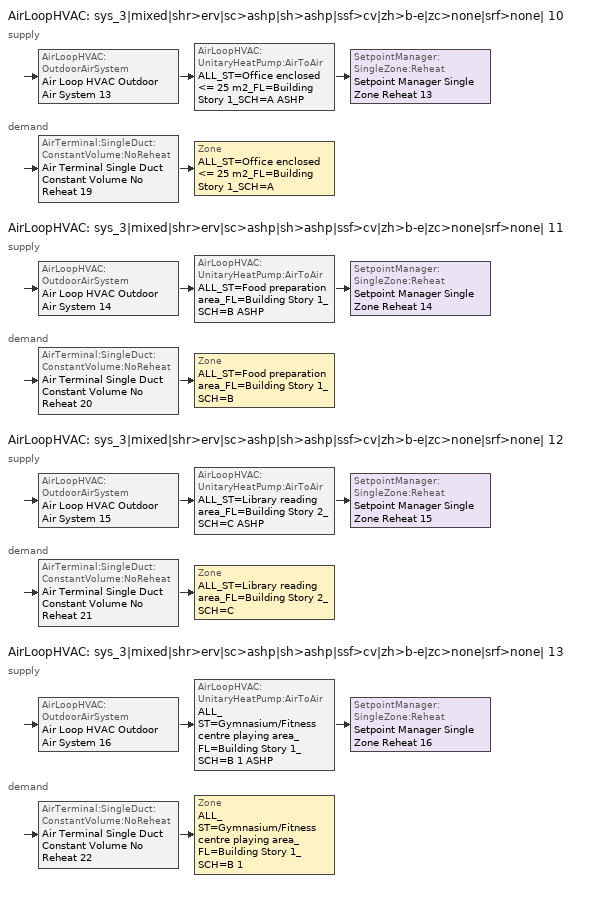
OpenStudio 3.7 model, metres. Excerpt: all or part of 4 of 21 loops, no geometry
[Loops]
AirLoopHVAC 'sys_3|mixed|shr>erv|sc>ashp|sh>ashp|ssf>cv|zh>b-e|zc>none|srf>none| 10'
 supply: AirLoopHVAC:OutdoorAirSystem 'Air Loop HVAC Outdoor Air System 13' > AirLoopHVAC:UnitaryHeatPump:AirToAir 'ALL_ST=Office enclosed <= 25 m2_FL=Building Story 1_SCH=A ASHP' > SetpointManager:SingleZone:Reheat 'Setpoint Manager Single Zone Reheat 13'
 demand: AirTerminal:SingleDuct:ConstantVolume:NoReheat 'Air Terminal Single Duct Constant Volume No Reheat 19' > Zone 'ALL_ST=Office enclosed <= 25 m2_FL=Building Story 1_SCH=A'
AirLoopHVAC 'sys_3|mixed|shr>erv|sc>ashp|sh>ashp|ssf>cv|zh>b-e|zc>none|srf>none| 11'
 supply: AirLoopHVAC:OutdoorAirSystem 'Air Loop HVAC Outdoor Air System 14' > AirLoopHVAC:UnitaryHeatPump:AirToAir 'ALL_ST=Food preparation area_FL=Building Story 1_SCH=B ASHP' > SetpointManager:SingleZone:Reheat 'Setpoint Manager Single Zone Reheat 14'
 demand: AirTerminal:SingleDuct:ConstantVolume:NoReheat 'Air Terminal Single Duct Constant Volume No Reheat 20' > Zone 'ALL_ST=Food preparation area_FL=Building Story 1_SCH=B'
AirLoopHVAC 'sys_3|mixed|shr>erv|sc>ashp|sh>ashp|ssf>cv|zh>b-e|zc>none|srf>none| 12'
 supply: AirLoopHVAC:OutdoorAirSystem 'Air Loop HVAC Outdoor Air System 15' > AirLoopHVAC:UnitaryHeatPump:AirToAir 'ALL_ST=Library reading area_FL=Building Story 2_SCH=C ASHP' > SetpointManager:SingleZone:Reheat 'Setpoint Manager Single Zone Reheat 15'
 demand: AirTerminal:SingleDuct:ConstantVolume:NoReheat 'Air Terminal Single Duct Constant Volume No Reheat 21' > Zone 'ALL_ST=Library reading area_FL=Building Story 2_SCH=C'
AirLoopHVAC 'sys_3|mixed|shr>erv|sc>ashp|sh>ashp|ssf>cv|zh>b-e|zc>none|srf>none| 13'
 supply: AirLoopHVAC:OutdoorAirSystem 'Air Loop HVAC Outdoor Air System 16' > AirLoopHVAC:UnitaryHeatPump:AirToAir 'ALL_ST=Gymnasium/Fitness centre playing area_FL=Building Story 1_SCH=B 1 ASHP' > SetpointManager:SingleZone:Reheat 'Setpoint Manager Single Zone Reheat 16'
 demand: AirTerminal:SingleDuct:ConstantVolume:NoReheat 'Air Terminal Single Duct Constant Volume No Reheat 22' > Zone 'ALL_ST=Gymnasium/Fitness centre playing area_FL=Building Story 1_SCH=B 1'
[Sizing:Zone] Zone Cooling Design Supply Air Temperature Input Method=TemperatureDifference; Zone Cooling Design Supply Air Temperature {C}=14; Zone Cooling Design Supply Air Temperature Difference {deltaC}=11; Zone Heating Design Supply Air Temperature Input Method=TemperatureDifference; Zone Heating Design Supply Air Temperature {C}=40; Zone Heating Design Supply Air Temperature Difference {deltaC}=21; Zone Cooling Design Supply Air Humidity Ratio {kg-H2O/kg-air}=0.0085; Zone Heating Design Supply Air Humidity Ratio {kg-H2O/kg-air}=0.008; Zone Heating Sizing Factor=1.3; Zone Cooling Sizing Factor=1; Cooling Design Air Flow Method=DesignDay; Heating Design Air Flow Method=DesignDay; Account for Dedicated Outdoor Air System=No; Dedicated Outdoor Air System Control Strategy=NeutralSupplyAir; Dedicated Outdoor Air Low Setpoint Temperature for Design {C}=autosize; Dedicated Outdoor Air High Setpoint Temperature for Design {C}=autosize; Zone Load Sizing Method=Sensible Load Only No Latent Load; Zone Latent Cooling Design Supply Air Humidity Ratio Input Method=HumidityRatioDifference; Zone Cooling Design Supply Air Humidity Ratio Difference {kgWater/kgDryAir}=0.005; Zone Latent Heating Design Supply Air Humidity Ratio Input Method=HumidityRatioDifference; Zone Humidification Design Supply Air Humidity Ratio Difference {kgWater/kgDryAir}=0.005
ALL_ST=Office enclosed <= 25 m2_FL=Building Story 1_SCH=A; ALL_ST=Food preparation area_FL=Building Story 1_SCH=B; ALL_ST=Library reading area_FL=Building Story 2_SCH=C; ALL_ST=Gymnasium/Fitness centre playing area_FL=Building Story 1_SCH=B 1
[Zone equipment]
ALL_ST=Office enclosed <= 25 m2_FL=Building Story 1_SCH=A: Zone HVAC Baseboard Convective Electric 19, Air Terminal Single Duct Constant Volume No Reheat 19
ALL_ST=Food preparation area_FL=Building Story 1_SCH=B: Zone HVAC Baseboard Convective Electric 20, Air Terminal Single Duct Constant Volume No Reheat 20
ALL_ST=Library reading area_FL=Building Story 2_SCH=C: Zone HVAC Baseboard Convective Electric 21, Air Terminal Single Duct Constant Volume No Reheat 21
ALL_ST=Gymnasium/Fitness centre playing area_FL=Building Story 1_SCH=B 1: Zone HVAC Baseboard Convective Electric 22, Air Terminal Single Duct Constant Volume No Reheat 22
[AirLoopHVAC] Design Supply Air Flow Rate {m3/s}=autosize; Design Return Air Flow Fraction of Supply Air Flow=1
Name | Availability Schedule
sys_3|mixed|shr>erv|sc>ashp|sh>ashp|ssf>cv|zh>b-e|zc>none|srf>none| 10 | sys_3|mixed|shr>none|sc>ashp|sh>ashp|ssf>cv|zh>b-e|zc>none|srf>none| 10 Occ Sch
sys_3|mixed|shr>erv|sc>ashp|sh>ashp|ssf>cv|zh>b-e|zc>none|srf>none| 11 | sys_3|mixed|shr>none|sc>ashp|sh>ashp|ssf>cv|zh>b-e|zc>none|srf>none| 11 Occ Sch
sys_3|mixed|shr>erv|sc>ashp|sh>ashp|ssf>cv|zh>b-e|zc>none|srf>none| 12 | sys_3|mixed|shr>none|sc>ashp|sh>ashp|ssf>cv|zh>b-e|zc>none|srf>none| 12 Occ Sch
sys_3|mixed|shr>erv|sc>ashp|sh>ashp|ssf>cv|zh>b-e|zc>none|srf>none| 13 | sys_3|mixed|shr>none|sc>ashp|sh>ashp|ssf>cv|zh>b-e|zc>none|srf>none| 13 Occ Sch
[Sizing:System] Type of Load to Size On=Sensible; Design Outdoor Air Flow Rate {m3/s}=Autosize; Central Heating Maximum System Air Flow Ratio=1; Preheat Design Temperature {C}=7; Preheat Design Humidity Ratio {kg-H2O/kg-Air}=0.008; Precool Design Temperature {C}=13; Precool Design Humidity Ratio {kg-H2O/kg-Air}=0.008; Central Cooling Design Supply Air Temperature {C}=13; Central Heating Design Supply Air Temperature {C}=43; Sizing Option=NonCoincident; 100% Outdoor Air in Cooling=No; 100% Outdoor Air in Heating=No; Central Cooling Design Supply Air Humidity Ratio {kg-H2O/kg-Air}=0.0085; Central Heating Design Supply Air Humidity Ratio {kg-H2O/kg-Air}=0.008; Cooling Design Air Flow Method=DesignDay; Cooling Design Air Flow Rate {m3/s}=0; Heating Design Air Flow Method=DesignDay; Heating Design Air Flow Rate {m3/s}=0; System Outdoor Air Method=ZoneSum; Zone Maximum Outdoor Air Fraction=1; Cooling Supply Air Flow Rate Per Floor Area {m3/s-m2}=0.00996765; Cooling Fraction of Autosized Cooling Supply Air Flow Rate=1; Cooling Supply Air Flow Rate Per Unit Cooling Capacity {m3/s-W}=3.94755e-05; Heating Supply Air Flow Rate Per Floor Area {m3/s-m2}=0.00996765; Heating Fraction of Autosized Heating Supply Air Flow Rate=1; Heating Fraction of Autosized Cooling Supply Air Flow Rate=1; Heating Supply Air Flow Rate Per Unit Heating Capacity {m3/s-W}=3.15882e-05; Cooling Design Capacity Method=CoolingDesignCapacity; Cooling Design Capacity {W}=autosize; Cooling Design Capacity Per Floor Area {W/m2}=234.7; Fraction of Autosized Cooling Design Capacity=1; Heating Design Capacity Method=HeatingDesignCapacity; Heating Design Capacity {W}=autosize; Heating Design Capacity Per Floor Area {W/m2}=157; Fraction of Autosized Heating Design Capacity=1; Central Cooling Capacity Control Method=OnOff; Occupant Diversity=autosize
sys_3|mixed|shr>erv|sc>ashp|sh>ashp|ssf>cv|zh>b-e|zc>none|srf>none| 10; sys_3|mixed|shr>erv|sc>ashp|sh>ashp|ssf>cv|zh>b-e|zc>none|srf>none| 11; sys_3|mixed|shr>erv|sc>ashp|sh>ashp|ssf>cv|zh>b-e|zc>none|srf>none| 12; sys_3|mixed|shr>erv|sc>ashp|sh>ashp|ssf>cv|zh>b-e|zc>none|srf>none| 13
[Fan:OnOff] Availability Schedule=Always On Discrete; Fan Total Efficiency=0.39975; Maximum Flow Rate {m3/s}=autosize; Motor Efficiency=0.615; Motor In Airstream Fraction=1
Name | Pressure Rise {Pa} | Fan Power Ratio Function of Speed Ratio Curve | Fan Efficiency Ratio Function of Speed Ratio Curve
Fan On Off 13 | 622.722 | Fan On Off Power Curve 12 | Fan On Off Efficiency Curve 12
Fan On Off 14 | 622.722 | Fan On Off Power Curve 13 | Fan On Off Efficiency Curve 13
Fan On Off 15 | 622.722 | Fan On Off Power Curve 14 | Fan On Off Efficiency Curve 14
Fan On Off 16 | 1110.94 | Fan On Off Power Curve 15 | Fan On Off Efficiency Curve 15
[Coil:Cooling:DX:SingleSpeed] Availability Schedule=Always On Discrete; Rated Total Cooling Capacity {W}=autosize; Rated Sensible Heat Ratio=autosize; Rated Air Flow Rate {m3/s}=autosize; Rated Evaporator Fan Power Per Volume Flow Rate 2017 {W/(m3/s)}=773.3; Rated Evaporator Fan Power Per Volume Flow Rate 2023 {W/(m3/s)}=934.4; Total Cooling Capacity Function of Temperature Curve=DXCOOL-NECB2011-REF-CAPFT; Total Cooling Capacity Function of Flow Fraction Curve=DXCOOL-NECB2011-REF-CAPFFLOW; Energy Input Ratio Function of Temperature Curve=DXCOOL-NECB2011-REF-COOLEIRFT; Energy Input Ratio Function of Flow Fraction Curve=DXCOOL-NECB2011-REF-COOLEIRFFLOW; Part Load Fraction Correlation Curve=DXCOOL-NECB2011-REF-COOLPLFFPLR; Minimum Outdoor Dry-Bulb Temperature for Compressor Operation {C}=-25; Nominal Time for Condensate Removal to Begin {s}=0; Ratio of Initial Moisture Evaporation Rate and Steady State Latent Capacity=0; Maximum Cycling Rate {cycles/hr}=0; Latent Capacity Time Constant {s}=0; Condenser Type=AirCooled; Evaporative Condenser Effectiveness=0.9; Evaporative Condenser Air Flow Rate {m3/s}=autosize; Evaporative Condenser Pump Rated Power Consumption {W}=autosize; Crankcase Heater Capacity {W}=0; Maximum Outdoor Dry-Bulb Temperature for Crankcase Heater Operation {C}=10; Basin Heater Capacity {W/K}=0; Basin Heater Setpoint Temperature {C}=2
Name | Rated COP {W/W}
CoilCoolingDXSingleSpeed_ashp 12 70kBtu/hr 11EER; CoilCoolingDXSingleSpeed_ashp 14 114kBtu/hr 11EER | 3.79975
CoilCoolingDXSingleSpeed_ashp 13 23kBtu/hr 10.0EER | 3.46672
CoilCoolingDXSingleSpeed_ashp 15 364kBtu/hr 9.5EER | 3.3002
[Coil:Heating:DX:SingleSpeed] Availability Schedule=Always On Discrete; Rated Air Flow Rate {m3/s}=Autosize; Rated Supply Fan Power Per Volume Flow Rate 2017 {W/(m3/s)}=773.3; Rated Supply Fan Power Per Volume Flow Rate 2023 {W/(m3/s)}=934.4; Total Heating Capacity Function of Temperature Curve=DXHEAT-NECB2011-REF-CAPFT; Total Heating Capacity Function of Flow Fraction Curve=DXHEAT-NECB2011-REF-CAPFFLOW; Energy Input Ratio Function of Temperature Curve=DXHEAT-NECB2011-REF-EIRFT; Energy Input Ratio Function of Flow Fraction Curve=DXHEAT-NECB2011-REF-EIRFFLOW; Part Load Fraction Correlation Curve=DXHEAT-NECB2011-REF-PLFFPLR; Minimum Outdoor Dry-Bulb Temperature for Compressor Operation {C}=-10; Defrost Strategy=Resistive; Defrost Control=Timed; Defrost Time Period Fraction=0.166667; Resistive Defrost Heater Capacity {W}=2000
Name | Rated Total Heating Capacity {W} | Rated COP {W/W}
CoilHeatingDXSingleSpeed_ashp 12 51 Clg kBtu/hr 3.1COPH | 14804.7 | 3.31538
CoilHeatingDXSingleSpeed_ashp 13 17 Clg kBtu/hr 3.1COPH | 4963.54 | 3.29997
CoilHeatingDXSingleSpeed_ashp 14 83 Clg kBtu/hr 3.3COPH | 24266.9 | 3.54504
CoilHeatingDXSingleSpeed_ashp 15 264 Clg kBtu/hr 3.2COPH | 77287.7 | 3.5233
[Controller:OutdoorAir] Minimum Outdoor Air Flow Rate {m3/s}=autosize; Maximum Outdoor Air Flow Rate {m3/s}=Autosize; Economizer Control Action Type=ModulateFlow; Lockout Type=NoLockout; Minimum Limit Type=FixedMinimum; High Humidity Control=No; Heat Recovery Bypass Control Type=BypassWhenOAFlowGreaterThanMinimum; Economizer Operation Staging=InterlockedWithMechanicalCooling
Name | Economizer Control Type | Minimum Outdoor Air Schedule | Controller Mechanical Ventilation | Economizer Maximum Limit Dry-Bulb Temperature {C} | Economizer Maximum Limit Enthalpy {J/kg} | Economizer Minimum Limit Dry-Bulb Temperature {C}
Controller Outdoor Air 13 | DifferentialEnthalpy | sys_3|mixed|shr>none|sc>ashp|sh>ashp|ssf>cv|zh>b-e|zc>none|srf>none| 10 Occ Sch | Controller Mechanical Ventilation 13
Controller Outdoor Air 14 | NoEconomizer | sys_3|mixed|shr>none|sc>ashp|sh>ashp|ssf>cv|zh>b-e|zc>none|srf>none| 11 Occ Sch | Controller Mechanical Ventilation 14 | 28 | 64000 | -100
Controller Outdoor Air 15 | DifferentialEnthalpy | sys_3|mixed|shr>none|sc>ashp|sh>ashp|ssf>cv|zh>b-e|zc>none|srf>none| 12 Occ Sch | Controller Mechanical Ventilation 15
Controller Outdoor Air 16 | DifferentialEnthalpy | sys_3|mixed|shr>none|sc>ashp|sh>ashp|ssf>cv|zh>b-e|zc>none|srf>none| 13 Occ Sch | Controller Mechanical Ventilation 16
[Controller:MechanicalVentilation] Availability Schedule=Always On Discrete; System Outdoor Air Method=ZoneSum
Controller Mechanical Ventilation 13; Controller Mechanical Ventilation 14; Controller Mechanical Ventilation 15; Controller Mechanical Ventilation 16
[AirLoopHVAC:OutdoorAirSystem]
Name | Controller
Air Loop HVAC Outdoor Air System 13 | Controller Outdoor Air 13
Air Loop HVAC Outdoor Air System 14 | Controller Outdoor Air 14
Air Loop HVAC Outdoor Air System 15 | Controller Outdoor Air 15
Air Loop HVAC Outdoor Air System 16 | Controller Outdoor Air 16
[Coil:Heating:Electric] Availability Schedule=Always On Discrete
Coil Heating Electric 13; Coil Heating Electric 14; Coil Heating Electric 15; Coil Heating Electric 16
[AirLoopHVAC:UnitaryHeatPump:AirToAir] Availability Schedule=Always On Discrete; Supply Air Flow Rate During Cooling Operation {m3/s}=Autosize; Supply Air Flow Rate During Heating Operation {m3/s}=Autosize; Maximum Supply Air Temperature from Supplemental Heater {C}=Autosize
Name | Controlling Zone or Thermostat Location | Supply Air Fan | Heating Coil | Cooling Coil | Supplemental Heating Coil | Supply Air Fan Operating Mode Schedule
ALL_ST=Office enclosed <= 25 m2_FL=Building Story 1_SCH=A ASHP | ALL_ST=Office enclosed <= 25 m2_FL=Building Story 1_SCH=A | Fan On Off 13 | CoilHeatingDXSingleSpeed_ashp 12 51 Clg kBtu/hr 3.1COPH | CoilCoolingDXSingleSpeed_ashp 12 70kBtu/hr 11EER | Coil Heating Electric 13 | sys_3|mixed|shr>none|sc>ashp|sh>ashp|ssf>cv|zh>b-e|zc>none|srf>none| 10 Occ Sch
ALL_ST=Food preparation area_FL=Building Story 1_SCH=B ASHP | ALL_ST=Food preparation area_FL=Building Story 1_SCH=B | Fan On Off 14 | CoilHeatingDXSingleSpeed_ashp 13 17 Clg kBtu/hr 3.1COPH | CoilCoolingDXSingleSpeed_ashp 13 23kBtu/hr 10.0EER | Coil Heating Electric 14 | sys_3|mixed|shr>none|sc>ashp|sh>ashp|ssf>cv|zh>b-e|zc>none|srf>none| 11 Occ Sch
ALL_ST=Library reading area_FL=Building Story 2_SCH=C ASHP | ALL_ST=Library reading area_FL=Building Story 2_SCH=C | Fan On Off 15 | CoilHeatingDXSingleSpeed_ashp 14 83 Clg kBtu/hr 3.3COPH | CoilCoolingDXSingleSpeed_ashp 14 114kBtu/hr 11EER | Coil Heating Electric 15 | sys_3|mixed|shr>none|sc>ashp|sh>ashp|ssf>cv|zh>b-e|zc>none|srf>none| 12 Occ Sch
ALL_ST=Gymnasium/Fitness centre playing area_FL=Building Story 1_SCH=B 1 ASHP | ALL_ST=Gymnasium/Fitness centre playing area_FL=Building Story 1_SCH=B 1 | Fan On Off 16 | CoilHeatingDXSingleSpeed_ashp 15 264 Clg kBtu/hr 3.2COPH | CoilCoolingDXSingleSpeed_ashp 15 364kBtu/hr 9.5EER | Coil Heating Electric 16 | sys_3|mixed|shr>none|sc>ashp|sh>ashp|ssf>cv|zh>b-e|zc>none|srf>none| 13 Occ Sch
[SetpointManager:SingleZone:Reheat] Minimum Supply Air Temperature {C}=13; Maximum Supply Air Temperature {C}=43
Name | Control Zone | Setpoint Node or NodeList
Setpoint Manager Single Zone Reheat 13 | ALL_ST=Office enclosed <= 25 m2_FL=Building Story 1_SCH=A | sys_3|mixed|shr>erv|sc>ashp|sh>ashp|ssf>cv|zh>b-e|zc>none|srf>none| 10 Supply Outlet Node
Setpoint Manager Single Zone Reheat 14 | ALL_ST=Food preparation area_FL=Building Story 1_SCH=B | sys_3|mixed|shr>erv|sc>ashp|sh>ashp|ssf>cv|zh>b-e|zc>none|srf>none| 11 Supply Outlet Node
Setpoint Manager Single Zone Reheat 15 | ALL_ST=Library reading area_FL=Building Story 2_SCH=C | sys_3|mixed|shr>erv|sc>ashp|sh>ashp|ssf>cv|zh>b-e|zc>none|srf>none| 12 Supply Outlet Node
Setpoint Manager Single Zone Reheat 16 | ALL_ST=Gymnasium/Fitness centre playing area_FL=Building Story 1_SCH=B 1 | sys_3|mixed|shr>erv|sc>ashp|sh>ashp|ssf>cv|zh>b-e|zc>none|srf>none| 13 Supply Outlet Node
[ZoneHVAC:Baseboard:Convective:Electric] Availability Schedule=Always On Discrete; Nominal Capacity {W}=autosize; Efficiency=1
Zone HVAC Baseboard Convective Electric 19; Zone HVAC Baseboard Convective Electric 20; Zone HVAC Baseboard Convective Electric 21; Zone HVAC Baseboard Convective Electric 22
[AirTerminal:SingleDuct:ConstantVolume:NoReheat] Availability Schedule=Always On Discrete; Maximum Air Flow Rate {m3/s}=AutoSize
Air Terminal Single Duct Constant Volume No Reheat 19; Air Terminal Single Duct Constant Volume No Reheat 20; Air Terminal Single Duct Constant Volume No Reheat 21; Air Terminal Single Duct Constant Volume No Reheat 22
[Schedule:Ruleset]
Name | Default Day Schedule | Summer Design Day Schedule | Winter Design Day Schedule
sys_3|mixed|shr>none|sc>ashp|sh>ashp|ssf>cv|zh>b-e|zc>none|srf>none| 10 Occ Sch | sys_3|mixed|shr>none|sc>ashp|sh>ashp|ssf>cv|zh>b-e|zc>none|srf>none| 10 Occ Sch Default | sys_3|mixed|shr>none|sc>ashp|sh>ashp|ssf>cv|zh>b-e|zc>none|srf>none| 10 Occ Sch Summer Design Day | sys_3|mixed|shr>none|sc>ashp|sh>ashp|ssf>cv|zh>b-e|zc>none|srf>none| 10 Occ Sch Winter Design Day
sys_3|mixed|shr>none|sc>ashp|sh>ashp|ssf>cv|zh>b-e|zc>none|srf>none| 11 Occ Sch | sys_3|mixed|shr>none|sc>ashp|sh>ashp|ssf>cv|zh>b-e|zc>none|srf>none| 11 Occ Sch Default | sys_3|mixed|shr>none|sc>ashp|sh>ashp|ssf>cv|zh>b-e|zc>none|srf>none| 11 Occ Sch Summer Design Day | sys_3|mixed|shr>none|sc>ashp|sh>ashp|ssf>cv|zh>b-e|zc>none|srf>none| 11 Occ Sch Winter Design Day
sys_3|mixed|shr>none|sc>ashp|sh>ashp|ssf>cv|zh>b-e|zc>none|srf>none| 12 Occ Sch | sys_3|mixed|shr>none|sc>ashp|sh>ashp|ssf>cv|zh>b-e|zc>none|srf>none| 12 Occ Sch Default | sys_3|mixed|shr>none|sc>ashp|sh>ashp|ssf>cv|zh>b-e|zc>none|srf>none| 12 Occ Sch Summer Design Day | sys_3|mixed|shr>none|sc>ashp|sh>ashp|ssf>cv|zh>b-e|zc>none|srf>none| 12 Occ Sch Winter Design Day
sys_3|mixed|shr>none|sc>ashp|sh>ashp|ssf>cv|zh>b-e|zc>none|srf>none| 13 Occ Sch | sys_3|mixed|shr>none|sc>ashp|sh>ashp|ssf>cv|zh>b-e|zc>none|srf>none| 13 Occ Sch Default | sys_3|mixed|shr>none|sc>ashp|sh>ashp|ssf>cv|zh>b-e|zc>none|srf>none| 13 Occ Sch Summer Design Day | sys_3|mixed|shr>none|sc>ashp|sh>ashp|ssf>cv|zh>b-e|zc>none|srf>none| 13 Occ Sch Winter Design Day
[Schedule:Day]
sys_3|mixed|shr>none|sc>ashp|sh>ashp|ssf>cv|zh>b-e|zc>none|srf>none| 10 Occ Sch Default: 8, 0, 0, 19, 0, 1, 24, 0, 0
sys_3|mixed|shr>none|sc>ashp|sh>ashp|ssf>cv|zh>b-e|zc>none|srf>none| 10 Occ Sch Winter Design Day; sys_3|mixed|shr>none|sc>ashp|sh>ashp|ssf>cv|zh>b-e|zc>none|srf>none| 10 Occ Sch Summer Design Day; sys_3|mixed|shr>none|sc>ashp|sh>ashp|ssf>cv|zh>b-e|zc>none|srf>none| 11 Occ Sch Winter Design Day; sys_3|mixed|shr>none|sc>ashp|sh>ashp|ssf>cv|zh>b-e|zc>none|srf>none| 11 Occ Sch Summer Design Day; sys_3|mixed|shr>none|sc>ashp|sh>ashp|ssf>cv|zh>b-e|zc>none|srf>none| 12 Occ Sch Winter Design Day; sys_3|mixed|shr>none|sc>ashp|sh>ashp|ssf>cv|zh>b-e|zc>none|srf>none| 12 Occ Sch Summer Design Day; sys_3|mixed|shr>none|sc>ashp|sh>ashp|ssf>cv|zh>b-e|zc>none|srf>none| 13 Occ Sch Winter Design Day; sys_3|mixed|shr>none|sc>ashp|sh>ashp|ssf>cv|zh>b-e|zc>none|srf>none| 13 Occ Sch Summer Design Day: 24, 0, 1
Schedule Day 103: 24, 0, 0
sys_3|mixed|shr>none|sc>ashp|sh>ashp|ssf>cv|zh>b-e|zc>none|srf>none| 11 Occ Sch Default; sys_3|mixed|shr>none|sc>ashp|sh>ashp|ssf>cv|zh>b-e|zc>none|srf>none| 13 Occ Sch Default: 1, 0, 1, 10, 0, 0, 24, 0, 1
Schedule Day 104; Schedule Day 107: 1, 0, 0, 2, 0, 1, 11, 0, 0, 23, 0, 1, 24, 0, 0
Schedule Day 105; Schedule Day 108: 2, 0, 1, 10, 0, 0, 24, 0, 1
sys_3|mixed|shr>none|sc>ashp|sh>ashp|ssf>cv|zh>b-e|zc>none|srf>none| 12 Occ Sch Default: 9, 0, 0, 21, 0, 1, 24, 0, 0
Schedule Day 106: 9, 0, 0, 19, 0, 1, 24, 0, 0
[Schedule:Rule] Date Specification Type=DateRange; Start Month=1; End Month=12
Name | Schedule Ruleset | Rule Order | Day Schedule | Apply Sunday | Apply Saturday | Start Day | End Day
Schedule Rule 85 | sys_3|mixed|shr>none|sc>ashp|sh>ashp|ssf>cv|zh>b-e|zc>none|srf>none| 10 Occ Sch | 0 | Schedule Day 103 | Yes | Yes | 1 | 31
Schedule Rule 86 | sys_3|mixed|shr>none|sc>ashp|sh>ashp|ssf>cv|zh>b-e|zc>none|srf>none| 11 Occ Sch | 1 | Schedule Day 104 | Yes |  | 1 | 31
Schedule Rule 87 | sys_3|mixed|shr>none|sc>ashp|sh>ashp|ssf>cv|zh>b-e|zc>none|srf>none| 11 Occ Sch | 0 | Schedule Day 105 |  | Yes | 7 | 30
Schedule Rule 88 | sys_3|mixed|shr>none|sc>ashp|sh>ashp|ssf>cv|zh>b-e|zc>none|srf>none| 12 Occ Sch | 0 | Schedule Day 106 | Yes |  | 1 | 31
Schedule Rule 89 | sys_3|mixed|shr>none|sc>ashp|sh>ashp|ssf>cv|zh>b-e|zc>none|srf>none| 13 Occ Sch | 1 | Schedule Day 107 | Yes |  | 1 | 31
Schedule Rule 90 | sys_3|mixed|shr>none|sc>ashp|sh>ashp|ssf>cv|zh>b-e|zc>none|srf>none| 13 Occ Sch | 0 | Schedule Day 108 |  | Yes | 7 | 30
[Schedule:Constant]
Always On Discrete: Value=1
[Curve:Exponent] Coefficient1 Constant=1; Coefficient2 Constant=0; Coefficient3 Constant=0; Minimum Value of x=0; Maximum Value of x=1
Fan On Off Power Curve 12; Fan On Off Power Curve 13; Fan On Off Power Curve 14; Fan On Off Power Curve 15
[Curve:Cubic]
Name | Coefficient1 Constant | Coefficient2 x | Coefficient3 x**2 | Coefficient4 x**3 | Minimum Value of x | Maximum Value of x
Fan On Off Efficiency Curve 12; Fan On Off Efficiency Curve 13; Fan On Off Efficiency Curve 14; Fan On Off Efficiency Curve 15 | 1 | 0 | 0 | 0 | 0 | 1
DXHEAT-NECB2011-REF-CAPFT | 0.729009 | 0.0319275 | 0.000136404 | -8.748e-06 | -20 | 20
DXHEAT-NECB2011-REF-CAPFFLOW | 0.84 | 0.16 | 0 | 0 | 0.5 | 1.5
DXHEAT-NECB2011-REF-EIRFT | 1.2183 | -0.03612 | 0.00142 | -2.68e-05 | -20 | 20
DXHEAT-NECB2011-REF-PLFFPLR | 0.3696 | 2.3362 | -2.9577 | 1.2596 | 0.7 | 1
DXCOOL-NECB2011-REF-COOLPLFFPLR | 0.0277 | 4.9151 | -8.184 | 4.2702 | 0.7 | 1
[Curve:Biquadratic] Minimum Value of x=13; Maximum Value of x=24; Minimum Value of y=24; Maximum Value of y=46
Name | Coefficient1 Constant | Coefficient2 x | Coefficient3 x**2 | Coefficient4 y | Coefficient5 y**2 | Coefficient6 x*y
DXCOOL-NECB2011-REF-CAPFT | 0.867905 | 0.0142459 | 0.00055436 | -0.0075575 | 3.3e-05 | -0.0001918
DXCOOL-NECB2011-REF-COOLEIRFT | 0.114171 | 0.0281822 | -0.0004199 | 0.0214108 | 0.000161028 | -0.000679104
[Curve:Quadratic]
Name | Coefficient1 Constant | Coefficient2 x | Coefficient3 x**2 | Minimum Value of x | Maximum Value of x
DXHEAT-NECB2011-REF-EIRFFLOW | 1.3824 | -0.4336 | 0.0512 | 0 | 1
DXCOOL-NECB2011-REF-CAPFFLOW | 0.8 | 0.2 | 0 | 0.5 | 1.5
DXCOOL-NECB2011-REF-COOLEIRFFLOW | 1.1552 | -0.1808 | 0.0256 | 0.5 | 1.5
